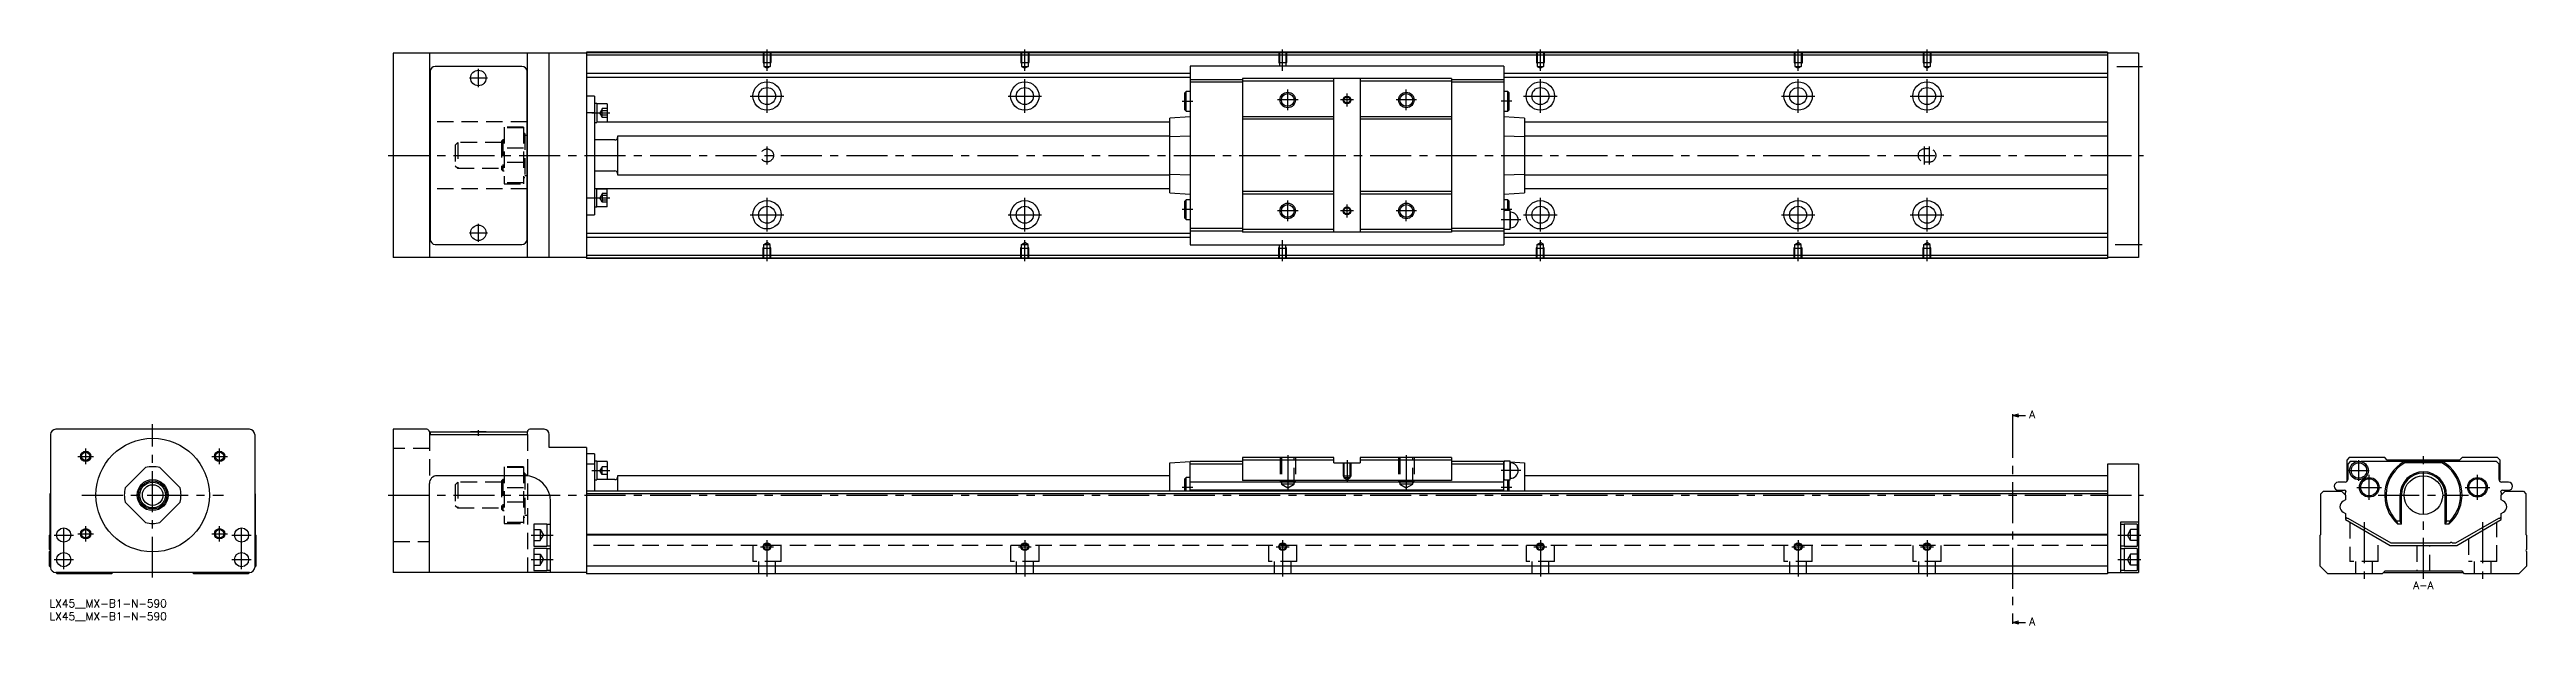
# Model space of a CAD drawing. Extents: x 0 to 961, y -10 to 213.
import ezdxf

# ---------------------------------------------------------------- set-up
doc = ezdxf.new("R2010")
doc.units = 0
doc.header["$LTSCALE"] = 0.5
doc.linetypes.add('CENTER', pattern=[50.8, 31.75, -6.35, 6.35, -6.35])
doc.linetypes.add('DASHED', pattern=[19.05, 12.7, -6.35])
for name, color, linetype in [('MSM_CENTER', 1, 'CENTER'), ('MSM_CONTINUOUS', 7, 'CONTINUOUS'), ('MSM_DASHED', 4, 'DASHED'), ('MSM_NARROW', 5, 'CONTINUOUS'), ('MSM_PART_NUMBER', 7, 'CONTINUOUS')]:
    doc.layers.add(name, color=color, linetype=linetype)
doc.styles.get("Standard").update_dxf_attribs({"font": 'txt.shx', "height": 3, "bigfont": 'bigfont.shx'})

# ---------------------------------------------------------------- blocks, each defined once
blk = doc.blocks.new('*U3')
at = {"layer": 'MSM_PART_NUMBER'}
blk.add_text('LX45__MX-B1-N-590', height=3, dxfattribs=at).set_placement((0, -3))
blk = doc.blocks.new('*U4')
at = {"layer": 'MSM_PART_NUMBER'}
blk.add_text('LX45__MX-B1-N-590', height=3, dxfattribs=at).set_placement((0, -8))

msp = doc.modelspace()

# ---------------------------------------------------------------- linework, layer by layer
at = {"layer": 'MSM_CENTER'}
for p, q in [((278.36, 204.91), (278.36, 213.12)), ((378.36, 204.91), (378.36, 213.12)), ((478.36, 204.91), (478.36, 213.12)), ((578.36, 204.91), (578.36, 213.12)), ((678.36, 204.91), (678.36, 213.12)), ((728.36, 204.91), (728.36, 213.12)), ((162.86, 202.12), (169.86, 202.12)), ((166.36, 198.62), (166.36, 205.62)), ((802.03, 206.62), (811.98, 206.62)), ((271.86, 195.12), (284.85, 195.12)), ((278.36, 188.62), (278.36, 201.62)), ((371.86, 195.12), (384.86, 195.12)), ((378.36, 188.62), (378.36, 201.62)), ((439.46, 193.12), (443.56, 193.12)), ((484.36, 193.62), (476.36, 193.62)), ((480.36, 189.62), (480.36, 197.62)), ((505.86, 193.62), (500.86, 193.62)), ((503.36, 191.12), (503.36, 196.12)), ((530.36, 193.62), (522.36, 193.62)), ((526.36, 189.62), (526.36, 197.62)), ((567.26, 193.12), (563.16, 193.12)), ((571.86, 195.12), (584.86, 195.12)), ((578.36, 188.62), (578.36, 201.62)), ((671.86, 195.12), (684.86, 195.12)), ((678.36, 188.62), (678.36, 201.62)), ((721.86, 195.12), (734.86, 195.12)), ((728.36, 188.62), (728.36, 201.62)), ((210.36, 188.58), (217.36, 188.58)), ((278.36, 168.62), (278.36, 175.62)), ((727.36, 168.62), (727.36, 175.62)), ((729.36, 168.62), (729.36, 175.62)), ((131.36, 172.12), (812.36, 172.12)), ((210.36, 155.67), (217.36, 155.67)), ((278.36, 142.62), (278.36, 155.62)), ((378.36, 142.62), (378.36, 155.62)), ((480.36, 146.62), (480.36, 154.62)), ((526.36, 146.62), (526.36, 154.62)), ((578.36, 142.62), (578.36, 155.62)), ((678.36, 142.62), (678.36, 155.62)), ((728.36, 142.62), (728.36, 155.62)), ((166.36, 138.62), (166.36, 145.62)), ((271.86, 149.12), (284.86, 149.12)), ((371.86, 149.12), (384.86, 149.12)), ((443.56, 151.12), (439.46, 151.12)), ((484.36, 150.62), (476.36, 150.62)), ((505.86, 150.62), (500.86, 150.62)), ((503.36, 148.12), (503.36, 153.12)), ((530.36, 150.62), (522.36, 150.62)), ((567.26, 151.12), (563.16, 151.12)), ((570.76, 147.12), (563.16, 147.12)), ((571.86, 149.12), (584.86, 149.12)), ((671.86, 149.12), (684.86, 149.12)), ((721.86, 149.12), (734.86, 149.12)), ((162.86, 142.12), (169.86, 142.12)), ((278.36, 131.12), (278.36, 139.33)), ((378.36, 131.12), (378.36, 139.33)), ((478.36, 131.12), (478.36, 139.33)), ((578.36, 131.12), (578.36, 139.33)), ((678.36, 131.12), (678.36, 139.33)), ((728.36, 131.12), (728.36, 139.33)), ((801.36, 137.62), (811.86, 137.62)), ((40, 8.5), (40, 68)), ((761.52, 70.87), (761.52, -8.37)), ((14.02, 52.5), (14.02, 58.5)), ((65.98, 52.5), (65.98, 58.5)), ((166.36, 63.5), (166.36, 65.6)), ((11.02, 55.5), (17.02, 55.5)), ((62.98, 55.5), (68.98, 55.5)), ((210.36, 50), (217.36, 50)), ((480.36, 56), (480.36, 42.3)), ((503.36, 54), (503.36, 45.5)), ((526.36, 56), (526.36, 42.3)), ((570.76, 50), (563.16, 50)), ((891.91, 50), (899.91, 50)), ((895.91, 46), (895.91, 54)), ((899.91, 38.7), (899.91, 48.3)), ((920.91, 8), (920.91, 56)), ((941.91, 38.7), (941.91, 48.3)), ((12.5, 40.5), (67.5, 40.5)), ((131.36, 40.5), (812.36, 40.5)), ((443.56, 43.5), (439.46, 43.5)), ((567.26, 43.5), (563.16, 43.5)), ((895.11, 43.5), (904.71, 43.5)), ((903.41, 40.5), (938.41, 40.5)), ((937.11, 43.5), (946.71, 43.5)), ((897.91, 29.97), (897.91, 8)), ((943.91, 29.97), (943.91, 8)), ((1.75, 25), (9.25, 25)), ((5.5, 11.75), (5.5, 28.75)), ((11.02, 25.5), (17.02, 25.5)), ((14.02, 22.5), (14.02, 28.5)), ((62.98, 25.5), (68.98, 25.5)), ((65.98, 22.5), (65.98, 28.5)), ((70.75, 25), (78.25, 25)), ((74.5, 11.75), (74.5, 28.75)), ((186.86, 25), (195.36, 25)), ((275.86, 20.5), (280.86, 20.5)), ((278.36, 9), (278.36, 23)), ((375.86, 20.5), (380.86, 20.5)), ((378.36, 23), (378.36, 9)), ((475.86, 20.5), (480.86, 20.5)), ((478.36, 23), (478.36, 9)), ((575.86, 20.5), (580.86, 20.5)), ((578.36, 23), (578.36, 9)), ((675.86, 20.5), (680.86, 20.5)), ((678.36, 23), (678.36, 9)), ((725.86, 20.5), (730.86, 20.5)), ((728.36, 23), (728.36, 9)), ((802.36, 25), (811.36, 25)), ((1.75, 15.5), (9.25, 15.5)), ((70.75, 15.5), (78.25, 15.5)), ((186.86, 15.5), (195.36, 15.5)), ((802.36, 15.5), (811.36, 15.5))]:
    msp.add_line(p, q, dxfattribs=at)
at = {"layer": 'MSM_CONTINUOUS'}
for p, q in [((133.36, 211.72), (133.36, 132.52)), ((208.36, 211.72), (133.36, 211.72)), ((147.36, 211.72), (147.36, 132.52)), ((185.36, 132.52), (185.36, 211.72)), ((193.86, 132.52), (193.86, 211.72)), ((798.36, 212.12), (208.36, 212.12)), ((208.36, 212.12), (208.36, 132.12)), ((798.36, 211.92), (208.36, 211.92)), ((798.36, 212.12), (798.36, 132.12)), ((810.36, 211.72), (798.36, 211.72)), ((810.36, 211.72), (810.36, 132.52)), ((147.66, 202.22), (147.36, 202.22)), ((147.66, 204.62), (147.66, 139.62)), ((183.26, 206.62), (149.66, 206.62)), ((185.26, 139.62), (185.26, 204.62)), ((185.36, 202.22), (185.26, 202.22)), ((798.36, 210.92), (208.36, 210.92)), ((442.56, 203.87), (208.36, 203.87)), ((442.56, 202.37), (208.36, 202.37)), ((442.56, 206.72), (442.56, 137.52)), ((564.16, 206.72), (442.56, 206.72)), ((543.86, 201.87), (462.86, 201.87)), ((462.86, 201.87), (462.86, 142.37)), ((498.26, 142.37), (498.26, 201.87)), ((508.46, 201.87), (508.46, 142.37)), ((543.86, 201.87), (543.86, 142.37)), ((564.16, 206.72), (564.16, 137.52)), ((798.36, 203.87), (564.16, 203.87)), ((798.36, 202.37), (564.16, 202.37)), ((147.66, 197.72), (147.36, 197.72)), ((185.36, 197.72), (185.26, 197.72)), ((211.36, 195.12), (208.36, 195.12)), ((211.36, 195.12), (211.36, 149.12)), ((212.36, 192.23), (211.36, 192.23)), ((212.36, 192.23), (212.36, 184.93)), ((440.96, 196.92), (440.46, 196.42)), ((440.46, 189.82), (440.46, 196.42)), ((440.96, 189.32), (440.96, 196.92)), ((442.56, 196.92), (440.96, 196.92)), ((462.86, 201.47), (442.56, 201.47)), ((462.86, 200.47), (442.56, 200.47)), ((498.26, 200.87), (462.86, 200.87)), ((543.86, 200.87), (508.46, 200.87)), ((564.16, 201.47), (543.86, 201.47)), ((564.16, 200.47), (543.86, 200.47)), ((565.76, 196.92), (564.16, 196.92)), ((566.26, 196.42), (565.76, 196.92)), ((565.76, 189.32), (565.76, 196.92)), ((566.26, 189.82), (566.26, 196.42)), ((147.66, 185.12), (147.36, 185.12)), ((185.36, 185.12), (185.26, 185.12)), ((211.36, 188.65), (208.36, 188.65)), ((211.36, 184.93), (212.36, 184.93)), ((216.36, 192.08), (212.36, 192.08)), ((212.36, 185.08), (216.36, 185.08)), ((434.56, 185.05), (212.36, 185.05)), ((216.36, 192.08), (216.36, 185.08)), ((442.56, 187.12), (434.56, 186.57)), ((434.56, 157.68), (434.56, 186.57)), ((440.46, 189.82), (440.96, 189.32)), ((440.96, 189.32), (442.56, 189.32)), ((498.26, 187.12), (462.86, 187.12)), ((498.26, 186.12), (462.86, 186.12)), ((543.86, 187.12), (508.46, 187.12)), ((543.86, 186.12), (508.46, 186.12)), ((564.16, 189.32), (565.76, 189.32)), ((572.16, 186.57), (564.16, 187.12)), ((565.76, 189.32), (566.26, 189.82)), ((572.16, 186.57), (572.16, 157.68)), ((798.36, 185.05), (572.16, 185.05)), ((185.36, 179.87), (185.26, 179.87)), ((219.36, 178.12), (211.36, 178.12)), ((220.36, 179.62), (220.36, 164.62)), ((434.56, 179.62), (220.36, 179.62)), ((442.56, 179.61), (434.56, 179.36)), ((572.16, 179.36), (564.16, 179.61)), ((798.36, 179.62), (572.16, 179.62)), ((185.26, 164.37), (185.36, 164.37)), ((211.36, 166.12), (219.36, 166.12)), ((220.36, 164.62), (434.56, 164.62)), ((434.56, 164.89), (442.56, 164.64)), ((564.16, 164.64), (572.16, 164.89)), ((572.16, 164.62), (798.36, 164.62)), ((147.66, 159.12), (147.36, 159.12)), ((185.36, 159.12), (185.26, 159.12)), ((211.36, 155.6), (208.36, 155.6)), ((211.36, 159.32), (212.36, 159.32)), ((212.36, 152.02), (212.36, 159.32)), ((434.56, 159.2), (212.36, 159.2)), ((212.36, 159.17), (216.36, 159.17)), ((216.36, 152.17), (216.36, 159.17)), ((434.56, 157.68), (442.56, 157.12)), ((440.96, 154.92), (440.46, 154.42)), ((440.46, 147.82), (440.46, 154.42)), ((440.96, 147.32), (440.96, 154.92)), ((442.56, 154.92), (440.96, 154.92)), ((498.26, 158.12), (462.86, 158.12)), ((498.26, 157.12), (462.86, 157.12)), ((543.86, 158.12), (508.46, 158.12)), ((543.86, 157.12), (508.46, 157.12)), ((564.16, 157.12), (572.16, 157.68)), ((565.76, 154.92), (564.16, 154.92)), ((566.26, 154.42), (565.76, 154.92)), ((565.76, 150.72), (565.76, 154.92)), ((566.26, 150.72), (566.26, 154.42)), ((798.36, 159.2), (572.16, 159.2)), ((147.66, 146.52), (147.36, 146.52)), ((185.36, 146.52), (185.26, 146.52)), ((208.36, 149.12), (211.36, 149.12)), ((212.36, 152.02), (211.36, 152.02)), ((216.36, 152.17), (212.36, 152.17)), ((440.46, 147.82), (440.96, 147.32)), ((440.96, 147.32), (442.56, 147.32)), ((564.32, 150.72), (564.16, 150.12)), ((564.32, 143.52), (564.32, 150.72)), ((566.6, 150.72), (564.32, 150.72)), ((566.6, 143.52), (566.6, 150.72)), ((566.76, 150.12), (566.6, 150.72)), ((566.76, 144.12), (566.76, 150.12)), ((147.36, 142.02), (147.66, 142.02)), ((149.66, 137.62), (183.26, 137.62)), ((185.26, 142.02), (185.36, 142.02)), ((442.56, 141.87), (208.36, 141.87)), ((442.56, 140.37), (208.36, 140.37)), ((462.86, 143.77), (442.56, 143.77)), ((462.86, 142.77), (442.56, 142.77)), ((442.56, 137.52), (564.16, 137.52)), ((498.26, 143.37), (462.86, 143.37)), ((543.86, 142.37), (462.86, 142.37)), ((543.86, 143.37), (508.46, 143.37)), ((564.16, 143.77), (543.86, 143.77)), ((564.16, 142.77), (543.86, 142.77)), ((564.16, 144.12), (564.32, 143.52)), ((798.36, 141.87), (564.16, 141.87)), ((798.36, 140.37), (564.16, 140.37)), ((564.32, 143.52), (566.6, 143.52)), ((566.6, 143.52), (566.76, 144.12)), ((208.36, 132.52), (133.36, 132.52)), ((798.36, 133.32), (208.36, 133.32)), ((798.36, 132.32), (208.36, 132.32)), ((798.36, 132.12), (208.36, 132.12)), ((810.36, 132.52), (798.36, 132.52)), ((761.52, 71.37), (764.02, 72.04)), ((761.52, 71.87), (761.52, 70.87)), ((761.52, 71.37), (766.52, 71.37)), ((764.02, 70.7), (761.52, 71.37)), ((0.4, 64), (0.4, 12.5)), ((77.6, 66), (2.4, 66)), ((79.6, 64), (79.6, 12.5)), ((146.36, 66), (133.36, 66)), ((133.36, 66), (133.36, 10.5)), ((147.36, 65), (147.36, 64)), ((147.36, 64), (185.36, 64)), ((147.66, 65), (147.66, 64)), ((147.66, 65), (185.26, 65)), ((163.36, 65.1), (169.36, 65.1)), ((163.36, 65.1), (163.36, 65)), ((169.36, 65), (169.36, 65.1)), ((185.26, 65), (185.26, 64)), ((185.36, 64), (185.36, 65)), ((191.86, 66), (186.36, 66)), ((193.86, 59), (193.86, 64)), ((208.36, 59), (193.86, 59)), ((208.36, 59), (208.36, 10)), ((29.36, 43.3), (37.2, 51.14)), ((42.8, 51.14), (50.64, 43.3)), ((211.36, 56.5), (208.36, 56.5)), ((211.36, 52.5), (208.36, 52.5)), ((211.36, 56.5), (211.36, 42)), ((212.36, 53.65), (211.36, 53.65)), ((212.36, 53.65), (212.36, 46.35)), ((216.36, 53.5), (212.36, 53.5)), ((216.36, 53.5), (216.36, 46.5)), ((434.56, 53), (442.56, 53.5)), ((434.56, 42), (434.56, 53)), ((462.86, 53.5), (442.56, 53.5)), ((442.56, 42), (442.56, 53.5)), ((462.86, 52.5), (442.56, 52.5)), ((498.26, 55), (462.86, 55)), ((462.86, 55), (462.86, 46.15)), ((498.26, 54), (462.86, 54)), ((498.26, 53), (498.26, 55)), ((498.26, 53), (508.46, 53)), ((508.46, 55), (508.46, 53)), ((543.86, 55), (508.46, 55)), ((543.86, 54), (508.46, 54)), ((543.86, 55), (543.86, 46.15)), ((564.16, 53.5), (543.86, 53.5)), ((564.16, 52.5), (543.86, 52.5)), ((564.32, 53.6), (564.16, 53)), ((564.16, 53.5), (564.29, 53.49)), ((564.16, 42), (564.16, 53.5)), ((564.32, 46.4), (564.32, 53.6)), ((566.6, 53.6), (564.32, 53.6)), ((566.76, 53), (566.6, 53.6)), ((566.6, 46.4), (566.6, 53.6)), ((566.67, 53.34), (572.16, 53)), ((566.76, 47), (566.76, 53)), ((572.16, 53), (572.16, 42)), ((810.36, 52.5), (798.36, 52.5)), ((798.36, 52.5), (798.36, 10)), ((810.36, 52.5), (810.36, 10.5)), ((892.16, 55), (891.16, 54)), ((891.16, 54), (891.16, 46.62)), ((892.56, 53.5), (891.56, 52.5)), ((891.56, 52.5), (891.56, 46.5)), ((905.91, 55), (892.16, 55)), ((895.07, 53.5), (892.56, 53.5)), ((949.26, 53.5), (896.75, 53.5)), ((906.91, 54), (905.91, 55)), ((934.91, 54), (906.91, 54)), ((913.43, 53.5), (913.68, 53)), ((928.14, 53), (913.68, 53)), ((928.14, 53), (928.39, 53.5)), ((935.91, 55), (934.91, 54)), ((949.66, 55), (935.91, 55)), ((950.26, 52.5), (949.26, 53.5)), ((950.66, 54), (949.66, 55)), ((950.26, 46.5), (950.26, 52.5)), ((950.66, 46.62), (950.66, 54)), ((0.2, 41), (0.4, 41.2)), ((0.2, 25.2), (0.2, 41)), ((79.6, 41.2), (79.8, 41)), ((79.8, 41), (79.8, 25.2)), ((147.36, 10.5), (147.36, 45)), ((184.36, 48), (150.36, 48)), ((798.36, 42), (208.36, 42)), ((798.36, 41), (208.36, 41)), ((211.36, 46.35), (212.36, 46.35)), ((219.36, 46.5), (212.36, 46.5)), ((220.36, 48), (220.36, 42)), ((434.56, 48), (220.36, 48)), ((440.96, 47.3), (440.46, 46.8)), ((440.46, 42), (440.46, 46.8)), ((440.96, 42), (440.96, 47.3)), ((442.56, 47.3), (440.96, 47.3)), ((564.16, 45.5), (442.56, 45.5)), ((564.16, 42.4), (442.56, 42.4)), ((543.86, 46.15), (462.86, 46.15)), ((564.16, 47), (564.32, 46.4)), ((564.32, 46.4), (566.6, 46.4)), ((565.76, 42), (565.76, 46.4)), ((566.26, 42), (566.26, 46.4)), ((566.6, 46.4), (566.76, 47)), ((798.36, 48), (572.16, 48)), ((881.11, 41), (882.11, 42)), ((881.11, 25.2), (881.11, 41)), ((882.11, 42), (889.16, 42)), ((890.56, 45.5), (887.86, 45.5)), ((887.86, 42.4), (890.16, 42.4)), ((889.16, 42), (890.66, 40.5)), ((890.66, 38.61), (889.76, 38.1)), ((890.61, 41.2), (890.61, 40.55)), ((890.66, 40.5), (890.66, 38.61)), ((911.91, 30.44), (911.91, 40.5)), ((912.41, 29.22), (912.41, 40.5)), ((929.41, 29.22), (929.41, 40.5)), ((929.91, 30.44), (929.91, 40.5)), ((951.16, 40.5), (952.66, 42)), ((951.16, 38.61), (951.16, 40.5)), ((952.05, 38.1), (951.16, 38.61)), ((951.21, 40.55), (951.21, 41.2)), ((953.96, 45.5), (951.26, 45.5)), ((951.66, 42.4), (953.96, 42.4)), ((952.66, 42), (959.71, 42)), ((959.71, 42), (960.71, 41)), ((960.71, 41), (960.71, 25.2)), ((37.2, 29.86), (29.36, 37.7)), ((50.64, 37.7), (42.8, 29.86)), ((192.86, 29.25), (187.86, 29.25)), ((187.86, 29.25), (187.86, 20.75)), ((192.86, 29.25), (192.86, 20.75)), ((194.36, 29.15), (192.86, 29.15)), ((194.36, 10.5), (194.36, 38)), ((810.36, 30), (803.36, 30)), ((803.36, 30), (803.36, 10.5)), ((804.86, 29.15), (803.36, 29.15)), ((809.86, 29.25), (804.86, 29.25)), ((804.86, 29.25), (804.86, 20.75)), ((809.86, 29.25), (809.86, 20.75)), ((889.76, 33.9), (890.66, 33.39)), ((890.66, 33.39), (890.66, 31)), ((890.66, 31), (907.98, 21)), ((891.41, 31.61), (891.61, 31.61)), ((891.61, 31.61), (908.25, 22)), ((911.91, 30.44), (910.55, 30.44)), ((912.41, 29.22), (911.02, 29.22)), ((912.41, 29.22), (911.91, 30.44)), ((929.91, 30.44), (929.41, 29.22)), ((930.8, 29.22), (929.41, 29.22)), ((931.27, 30.44), (929.91, 30.44)), ((933.57, 22), (950.21, 31.61)), ((933.84, 21), (951.16, 31)), ((950.21, 31.61), (950.41, 31.61)), ((951.16, 33.39), (952.05, 33.9)), ((951.16, 31), (951.16, 33.39)), ((0, 25), (0.2, 25.2)), ((0, 19.4), (0, 25)), ((79.8, 25.2), (80, 25)), ((80, 25), (80, 13)), ((187.86, 20.75), (192.86, 20.75)), ((192.86, 19.75), (187.86, 19.75)), ((187.86, 19.75), (187.86, 11.25)), ((192.86, 20.85), (194.36, 20.85)), ((192.86, 19.75), (192.86, 11.25)), ((194.36, 19.65), (192.86, 19.65)), ((798.36, 25.2), (208.36, 25.2)), ((798.36, 25), (208.36, 25)), ((803.36, 20.85), (804.86, 20.85)), ((804.86, 19.65), (803.36, 19.65)), ((804.86, 20.75), (809.86, 20.75)), ((809.86, 19.75), (804.86, 19.75)), ((804.86, 19.75), (804.86, 11.25)), ((809.86, 19.75), (809.86, 11.25)), ((880.91, 25), (881.11, 25.2)), ((880.91, 13), (880.91, 25)), ((907.98, 21), (933.84, 21)), ((908.25, 22), (931.26, 22)), ((932.06, 22), (933.57, 22)), ((960.71, 25.2), (960.91, 25)), ((960.91, 25), (960.91, 19.4)), ((0, 13), (0, 18.6)), ((0.4, 12.6), (0, 13)), ((77.6, 10.5), (2.4, 10.5)), ((3, 10), (2.5, 10.5)), ((24, 10), (3, 10)), ((24.5, 10.5), (24, 10)), ((56, 10), (55.5, 10.5)), ((77, 10), (56, 10)), ((77.5, 10.5), (77, 10)), ((80, 13), (79.6, 12.6)), ((208.36, 10.5), (133.36, 10.5)), ((187.86, 11.25), (192.86, 11.25)), ((192.86, 11.35), (194.36, 11.35)), ((798.36, 13), (208.36, 13)), ((798.36, 10), (208.36, 10)), ((798.36, 10.5), (810.36, 10.5)), ((803.36, 11.35), (804.86, 11.35)), ((804.86, 11.25), (809.86, 11.25)), ((883.91, 10), (880.91, 13)), ((904.91, 10), (883.91, 10)), ((905.91, 11), (904.91, 10)), ((905.41, 10.5), (936.41, 10.5)), ((935.91, 11), (905.91, 11)), ((936.91, 10), (935.91, 11)), ((957.91, 10), (936.91, 10)), ((960.91, 13), (957.91, 10)), ((960.91, 18.6), (960.91, 13)), ((761.52, -8.87), (764.02, -8.2)), ((761.52, -8.37), (761.52, -9.37)), ((761.52, -8.87), (766.52, -8.87)), ((764.02, -9.54), (761.52, -8.87))]:
    msp.add_line(p, q, dxfattribs=at)
for centre, radius in [((166.36, 202.12), 3), ((278.36, 195.12), 5.5), ((278.36, 195.12), 3.3), ((378.36, 195.12), 5.5), ((378.36, 195.12), 3.3), ((480.36, 193.62), 2.46), ((503.36, 193.62), 1.23), ((526.36, 193.62), 2.46), ((578.36, 195.12), 5.5), ((578.36, 195.12), 3.3), ((678.36, 195.12), 5.5), ((678.36, 195.12), 3.3), ((728.36, 195.12), 5.5), ((728.36, 195.12), 3.3), ((278.36, 149.12), 5.5), ((378.36, 149.12), 5.5), ((578.36, 149.12), 5.5), ((678.36, 149.12), 5.5), ((728.36, 149.12), 5.5), ((166.36, 142.12), 3), ((278.36, 149.12), 3.3), ((378.36, 149.12), 3.3), ((480.36, 150.62), 2.46), ((503.36, 150.62), 1.23), ((526.36, 150.62), 2.46), ((578.36, 149.12), 3.3), ((678.36, 149.12), 3.3), ((728.36, 149.12), 3.3), ((40, 40.5), 22), ((14.02, 55.5), 1.62), ((65.98, 55.5), 1.62), ((895.91, 50), 3.6), ((895.91, 50), 3), ((40, 40.5), 6), ((40, 40.5), 5.5), ((40, 40.5), 5), ((40, 40.5), 4), ((899.91, 43.5), 3.8), ((899.91, 43.5), 3.3), ((920.91, 40.5), 7.5), ((941.91, 43.5), 3.8), ((941.91, 43.5), 3.3), ((5.5, 25), 2.75), ((14.02, 25.5), 1.62), ((65.98, 25.5), 1.62), ((74.5, 25), 2.75), ((278.36, 20.5), 1.23), ((378.36, 20.5), 1.23), ((478.36, 20.5), 1.23), ((578.36, 20.5), 1.23), ((678.36, 20.5), 1.23), ((728.36, 20.5), 1.23), ((5.5, 15.5), 2.75), ((74.5, 15.5), 2.75)]:
    msp.add_circle(centre, radius, dxfattribs=at)
for centre, radius, start, end in [((149.66, 204.62), 2, 90, 180), ((183.26, 204.62), 2, 0, 90), ((219.36, 179.12), 1, 270, 0), ((219.36, 165.12), 1, 0, 90), ((566.76, 147.12), 3, 270, 90), ((149.66, 139.62), 2, 180, 270), ((183.26, 139.62), 2, 270, 0), ((2.4, 64), 2, 90, 180), ((77.6, 64), 2, 0, 90), ((146.36, 65), 1, 360, 90), ((186.36, 65), 1, 90, 180), ((191.86, 64), 2, 360, 90), ((40, 40.5), 11, 75.27264, 104.72736), ((566.76, 50), 3, 270, 90), ((920.91, 40.5), 15, 119.92643, 228.76392), ((920.91, 40.5), 14.44, 120.05097, 224.15139), ((920.91, 40.5), 9, 0, 180), ((920.91, 40.5), 8.5, 0, 180), ((920.91, 40.5), 14.44, 315.84861, 59.94903), ((920.91, 40.5), 15, 311.23608, 60.07357), ((40, 40.5), 11, 165.27264, 194.72736), ((40, 40.5), 11, 345.27264, 14.72736), ((150.36, 45), 3, 90, 180), ((184.36, 38), 10, 0, 90), ((219.36, 47.5), 1, 270, 0), ((887.86, 43.95), 1.55, 90, 270), ((890.16, 41.4), 1, 30.09191, 90), ((890.56, 46.5), 1, 270, 0), ((891.41, 41.2), 0.8, 118.74892, 180), ((891.66, 46.62), 0.5, 180, 251.07258), ((951.26, 46.5), 1, 180, 270), ((950.16, 46.62), 0.5, 289.00551, 0), ((951.66, 41.4), 1, 90, 149.90809), ((950.41, 41.2), 0.8, 0, 61.25108), ((953.96, 43.95), 1.55, 270, 90), ((40, 40.5), 11, 255.27264, 284.72736), ((891.06, 35.85), 2.6, 120.00003, 176.58933), ((891.06, 36.15), 2.6, 183.41067, 239.99996), ((891.41, 32.41), 0.8, 200.37237, 270), ((950.41, 45.2), 42.5, 200.31634, 202.08228), ((891.43, 45.19), 42.48, 337.91729, 339.6841), ((950.41, 32.41), 0.8, 270, 339.63587), ((950.75, 35.85), 2.6, 3.41067, 59.99996), ((950.75, 36.15), 2.6, 300.00004, 356.58933), ((-0.3, 19), 0.5, 306.8699, 53.1301), ((931.66, 21.7), 0.5, 36.8699, 143.1301), ((961.21, 19), 0.5, 126.8699, 233.1301), ((2.4, 12.5), 2, 180, 270), ((77.6, 12.5), 2, 270, 0)]:
    msp.add_arc(centre, radius, start, end, dxfattribs=at)
at = {"layer": 'MSM_DASHED'}
for p, q in [((276.86, 212.12), (276.86, 208.12)), ((277.13, 212.12), (277.13, 206.62)), ((279.59, 212.12), (279.59, 206.62)), ((279.86, 212.12), (279.86, 208.12)), ((376.86, 212.12), (376.86, 208.12)), ((377.13, 212.12), (377.13, 206.62)), ((379.59, 212.12), (379.59, 206.62)), ((379.86, 212.12), (379.86, 208.12)), ((476.86, 212.12), (476.86, 208.12)), ((477.13, 212.12), (477.13, 206.72)), ((479.59, 212.12), (479.59, 206.72)), ((479.86, 212.12), (479.86, 208.12)), ((576.86, 212.12), (576.86, 208.12)), ((577.13, 212.12), (577.13, 206.62)), ((579.59, 212.12), (579.59, 206.62)), ((579.86, 212.12), (579.86, 208.12)), ((676.86, 212.12), (676.86, 208.12)), ((677.13, 212.12), (677.13, 206.62)), ((679.59, 212.12), (679.59, 206.62)), ((679.86, 212.12), (679.86, 208.12)), ((726.86, 212.12), (726.86, 208.12)), ((727.13, 212.12), (727.13, 206.62)), ((729.59, 212.12), (729.59, 206.62)), ((729.86, 212.12), (729.86, 208.12)), ((276.86, 208.12), (277.13, 207.66)), ((276.86, 208.12), (279.86, 208.12)), ((277.13, 206.62), (278.36, 205.91)), ((277.13, 206.62), (279.59, 206.62)), ((279.59, 206.62), (278.36, 205.91)), ((279.86, 208.12), (279.59, 207.66)), ((376.86, 208.12), (379.86, 208.12)), ((376.86, 208.12), (377.13, 207.66)), ((377.13, 206.62), (379.59, 206.62)), ((377.13, 206.62), (378.36, 205.91)), ((379.59, 206.62), (378.36, 205.91)), ((379.86, 208.12), (379.59, 207.66)), ((476.86, 208.12), (479.86, 208.12)), ((476.86, 208.12), (477.13, 207.66)), ((479.86, 208.12), (479.59, 207.66)), ((576.86, 208.12), (579.86, 208.12)), ((576.86, 208.12), (577.13, 207.66)), ((577.13, 206.62), (579.59, 206.62)), ((577.13, 206.62), (578.36, 205.91)), ((579.59, 206.62), (578.36, 205.91)), ((579.86, 208.12), (579.59, 207.66)), ((676.86, 208.12), (679.86, 208.12)), ((676.86, 208.12), (677.13, 207.66)), ((677.13, 206.62), (679.59, 206.62)), ((677.13, 206.62), (678.36, 205.91)), ((679.59, 206.62), (678.36, 205.91)), ((679.86, 208.12), (679.59, 207.66)), ((726.86, 208.12), (729.86, 208.12)), ((726.86, 208.12), (727.13, 207.66)), ((727.13, 206.62), (729.59, 206.62)), ((727.13, 206.62), (728.36, 205.91)), ((729.59, 206.62), (728.36, 205.91)), ((729.86, 208.12), (729.59, 207.66)), ((185.26, 185.12), (147.66, 185.12)), ((176.36, 183.12), (176.36, 161.12)), ((183.86, 183.12), (176.36, 183.12)), ((183.86, 182.76), (176.36, 182.76)), ((183.86, 183.12), (183.86, 161.12)), ((214.36, 190.08), (213.49, 188.58)), ((214.36, 187.08), (213.49, 188.58)), ((214.36, 186.85), (214.36, 190.31)), ((216.36, 190.31), (214.36, 190.31)), ((216.36, 189.45), (214.36, 189.45)), ((216.36, 187.71), (214.36, 187.71)), ((216.36, 186.85), (214.36, 186.85)), ((158.36, 177.12), (157.36, 176.12)), ((157.36, 176.12), (157.36, 168.12)), ((158.36, 177.12), (158.36, 167.12)), ((175.36, 177.12), (158.36, 177.12)), ((175.86, 178.12), (175.36, 177.62)), ((175.36, 177.62), (175.36, 166.62)), ((175.86, 178.12), (175.86, 166.12)), ((176.36, 178.12), (175.86, 178.12)), ((183.86, 174.92), (176.36, 174.92)), ((184.36, 180.62), (183.86, 180.62)), ((184.36, 180.62), (184.36, 163.62)), ((185.26, 179.87), (184.36, 179.87)), ((729.36, 174.62), (727.36, 174.62)), ((157.36, 168.12), (158.36, 167.12)), ((158.36, 167.12), (175.36, 167.12)), ((175.36, 166.62), (175.86, 166.12)), ((175.86, 166.12), (176.36, 166.12)), ((183.86, 169.33), (176.36, 169.33)), ((183.86, 163.62), (184.36, 163.62)), ((184.36, 164.37), (185.26, 164.37)), ((727.36, 169.62), (729.36, 169.62)), ((185.26, 159.12), (147.66, 159.12)), ((183.86, 161.49), (176.36, 161.49)), ((176.36, 161.12), (183.86, 161.12)), ((214.36, 157.17), (213.49, 155.67)), ((214.36, 154.17), (213.49, 155.67)), ((214.36, 157.4), (214.36, 153.94)), ((216.36, 157.4), (214.36, 157.4)), ((216.36, 156.54), (214.36, 156.54)), ((216.36, 154.8), (214.36, 154.8)), ((216.36, 153.94), (214.36, 153.94)), ((276.86, 136.12), (277.13, 136.59)), ((276.86, 132.12), (276.86, 136.12)), ((276.86, 136.12), (279.86, 136.12)), ((277.13, 137.62), (278.36, 138.33)), ((277.13, 132.12), (277.13, 137.62)), ((277.13, 137.62), (279.59, 137.62)), ((279.59, 137.62), (278.36, 138.33)), ((279.59, 132.12), (279.59, 137.62)), ((279.86, 136.12), (279.59, 136.59)), ((279.86, 132.12), (279.86, 136.12)), ((376.86, 136.12), (377.13, 136.59)), ((376.86, 136.12), (379.86, 136.12)), ((376.86, 132.12), (376.86, 136.12)), ((377.13, 137.62), (378.36, 138.33)), ((377.13, 137.62), (379.59, 137.62)), ((377.13, 132.12), (377.13, 137.62)), ((379.59, 137.62), (378.36, 138.33)), ((379.59, 132.12), (379.59, 137.62)), ((379.86, 136.12), (379.59, 136.59)), ((379.86, 132.12), (379.86, 136.12)), ((476.86, 136.12), (477.13, 136.59)), ((476.86, 136.12), (479.86, 136.12)), ((476.86, 132.12), (476.86, 136.12)), ((477.13, 132.12), (477.13, 137.52)), ((479.59, 132.12), (479.59, 137.52)), ((479.86, 136.12), (479.59, 136.59)), ((479.86, 132.12), (479.86, 136.12)), ((576.86, 136.12), (577.13, 136.59)), ((576.86, 136.12), (579.86, 136.12)), ((576.86, 132.12), (576.86, 136.12)), ((577.13, 137.62), (578.36, 138.33)), ((577.13, 137.62), (579.59, 137.62)), ((577.13, 132.12), (577.13, 137.62)), ((579.59, 137.62), (578.36, 138.33)), ((579.59, 132.12), (579.59, 137.62)), ((579.86, 136.12), (579.59, 136.59)), ((579.86, 132.12), (579.86, 136.12)), ((676.86, 136.12), (677.13, 136.59)), ((676.86, 136.12), (679.86, 136.12)), ((676.86, 132.12), (676.86, 136.12)), ((677.13, 137.62), (678.36, 138.33)), ((677.13, 137.62), (679.59, 137.62)), ((677.13, 132.12), (677.13, 137.62)), ((679.59, 137.62), (678.36, 138.33)), ((679.59, 132.12), (679.59, 137.62)), ((679.86, 136.12), (679.59, 136.59)), ((679.86, 132.12), (679.86, 136.12)), ((726.86, 136.12), (727.13, 136.59)), ((726.86, 136.12), (729.86, 136.12)), ((726.86, 132.12), (726.86, 136.12)), ((727.13, 137.62), (728.36, 138.33)), ((727.13, 137.62), (729.59, 137.62)), ((727.13, 132.12), (727.13, 137.62)), ((729.59, 137.62), (728.36, 138.33)), ((729.59, 132.12), (729.59, 137.62)), ((729.86, 136.12), (729.59, 136.59)), ((729.86, 132.12), (729.86, 136.12)), ((147.36, 58.5), (133.36, 58.5)), ((147.36, 64), (147.36, 45)), ((185.36, 64), (185.36, 10.5)), ((183.86, 51.5), (176.36, 51.5)), ((176.36, 51.5), (176.36, 29.5)), ((183.86, 51.14), (176.36, 51.14)), ((183.86, 51.5), (183.86, 29.5)), ((184.36, 49), (183.86, 49)), ((184.36, 49), (184.36, 32)), ((185.36, 48.25), (184.36, 48.25)), ((214.36, 51.5), (213.49, 50)), ((214.36, 48.5), (213.49, 50)), ((214.36, 48.5), (214.36, 51.5)), ((216.36, 51.5), (214.36, 51.5)), ((214.36, 50), (216.36, 50)), ((216.36, 48.5), (214.36, 48.5)), ((477.36, 55), (477.36, 46)), ((477.9, 55), (477.9, 44.72)), ((482.82, 44.72), (482.82, 55)), ((483.36, 55), (483.36, 46)), ((501.86, 53), (501.86, 48)), ((502.13, 53), (502.13, 47.21)), ((504.59, 47.21), (504.59, 53)), ((504.86, 53), (504.86, 48)), ((523.36, 55), (523.36, 46)), ((523.9, 55), (523.9, 44.72)), ((528.82, 44.72), (528.82, 55)), ((529.36, 55), (529.36, 46)), ((158.36, 45.5), (157.36, 44.5)), ((157.36, 44.5), (157.36, 36.5)), ((175.36, 45.5), (158.36, 45.5)), ((158.36, 45.5), (158.36, 35.5)), ((175.86, 46.5), (175.36, 46)), ((175.36, 46), (175.36, 35)), ((176.36, 46.5), (175.86, 46.5)), ((175.86, 46.5), (175.86, 34.5)), ((183.86, 43.3), (176.36, 43.3)), ((477.36, 46), (483.36, 46)), ((477.36, 46), (477.9, 45.06)), ((477.9, 44.72), (480.36, 43.3)), ((482.82, 44.72), (477.9, 44.72)), ((480.36, 43.3), (482.82, 44.72)), ((483.36, 46), (482.82, 45.06)), ((501.86, 48), (504.86, 48)), ((501.86, 48), (502.13, 47.53)), ((502.13, 47.21), (503.36, 46.5)), ((504.59, 47.21), (502.13, 47.21)), ((503.36, 46.5), (504.59, 47.21)), ((504.86, 48), (504.59, 47.53)), ((523.36, 46), (529.36, 46)), ((523.36, 46), (523.9, 45.06)), ((523.9, 44.72), (526.36, 43.3)), ((528.82, 44.72), (523.9, 44.72)), ((526.36, 43.3), (528.82, 44.72)), ((529.36, 46), (528.82, 45.06)), ((157.36, 36.5), (158.36, 35.5)), ((158.36, 35.5), (175.36, 35.5)), ((175.36, 35), (175.86, 34.5)), ((175.86, 34.5), (176.36, 34.5)), ((183.86, 37.7), (176.36, 37.7)), ((183.86, 29.86), (176.36, 29.86)), ((176.36, 29.5), (183.86, 29.5)), ((183.86, 32), (184.36, 32)), ((184.36, 32.75), (185.36, 32.75)), ((892.41, 29.99), (892.41, 14.7)), ((949.41, 14.7), (949.41, 29.99)), ((133.36, 22.5), (147.36, 22.5)), ((187.86, 27.12), (190.36, 27.12)), ((187.86, 25), (190.36, 25)), ((187.86, 22.88), (190.36, 22.88)), ((190.36, 27.12), (190.36, 22.88)), ((190.36, 27.12), (191.59, 25)), ((190.36, 22.88), (191.59, 25)), ((798.36, 25.2), (208.36, 25.2)), ((798.36, 25), (208.36, 25)), ((798.36, 21), (208.36, 21)), ((272.86, 21), (272.86, 14.7)), ((283.86, 14.7), (283.86, 21)), ((372.86, 21), (372.86, 14.7)), ((383.86, 14.7), (383.86, 21)), ((472.86, 21), (472.86, 14.7)), ((483.86, 14.7), (483.86, 21)), ((572.86, 21), (572.86, 14.7)), ((583.86, 14.7), (583.86, 21)), ((672.86, 21), (672.86, 14.7)), ((683.86, 14.7), (683.86, 21)), ((722.86, 21), (722.86, 14.7)), ((733.86, 14.7), (733.86, 21)), ((807.36, 27.12), (806.13, 25)), ((807.36, 22.88), (806.13, 25)), ((809.86, 27.12), (807.36, 27.12)), ((807.36, 22.88), (807.36, 27.12)), ((807.36, 25), (809.86, 25)), ((809.86, 22.88), (807.36, 22.88)), ((903.41, 14.7), (903.41, 23.64)), ((918.41, 21), (918.41, 11)), ((923.41, 11), (923.41, 21)), ((938.41, 23.64), (938.41, 14.7)), ((187.86, 17.62), (190.36, 17.62)), ((187.86, 15.5), (190.36, 15.5)), ((187.86, 13.38), (190.36, 13.38)), ((190.36, 17.62), (191.59, 15.5)), ((190.36, 17.62), (190.36, 13.38)), ((190.36, 13.38), (191.59, 15.5)), ((283.86, 14.7), (272.86, 14.7)), ((275.06, 14.7), (275.06, 10)), ((281.66, 10), (281.66, 14.7)), ((383.86, 14.7), (372.86, 14.7)), ((375.06, 14.7), (375.06, 10)), ((381.66, 10), (381.66, 14.7)), ((483.86, 14.7), (472.86, 14.7)), ((475.06, 14.7), (475.06, 10)), ((481.66, 10), (481.66, 14.7)), ((583.86, 14.7), (572.86, 14.7)), ((575.06, 14.7), (575.06, 10)), ((581.66, 10), (581.66, 14.7)), ((683.86, 14.7), (672.86, 14.7)), ((675.06, 14.7), (675.06, 10)), ((681.66, 10), (681.66, 14.7)), ((733.86, 14.7), (722.86, 14.7)), ((725.06, 14.7), (725.06, 10)), ((731.66, 10), (731.66, 14.7)), ((807.36, 17.62), (806.13, 15.5)), ((807.36, 13.38), (806.13, 15.5)), ((807.36, 13.38), (807.36, 17.62)), ((809.86, 17.62), (807.36, 17.62)), ((807.36, 15.5), (809.86, 15.5)), ((809.86, 13.38), (807.36, 13.38)), ((903.41, 14.7), (892.41, 14.7)), ((894.61, 14.7), (894.61, 10)), ((901.21, 10), (901.21, 14.7)), ((949.41, 14.7), (938.41, 14.7)), ((940.61, 14.7), (940.61, 10)), ((947.21, 10), (947.21, 14.7))]:
    msp.add_line(p, q, dxfattribs=at)
msp.add_circle((278.36, 172.12), 2.5, dxfattribs=at)
for centre, start, end in [((727.36, 172.12), 90, 270), ((729.36, 172.12), 270, 90)]:
    msp.add_arc(centre, 2.5, start, end, dxfattribs=at)
at = {"layer": 'MSM_NARROW'}
for centre, radius in [((480.36, 193.62), 3), ((503.36, 193.62), 1.5), ((526.36, 193.62), 3), ((480.36, 150.62), 3), ((503.36, 150.62), 1.5), ((526.36, 150.62), 3), ((14.02, 55.5), 2), ((65.98, 55.5), 2), ((14.02, 25.5), 2), ((65.98, 25.5), 2), ((278.36, 20.5), 1.5), ((378.36, 20.5), 1.5), ((478.36, 20.5), 1.5), ((578.36, 20.5), 1.5), ((678.36, 20.5), 1.5), ((728.36, 20.5), 1.5)]:
    msp.add_circle(centre, radius, dxfattribs=at)

# ---------------------------------------------------------------- block references
at = {"layer": 'MSM_CONTINUOUS'}
for name in ['*U3', '*U4']:
    msp.add_blockref(name, (0, 0), dxfattribs=at)

# ---------------------------------------------------------------- texts
at = {"layer": 'MSM_PART_NUMBER'}
for s, p in [('A', (767.94, 70.24)), ('A-A', (916.91, 4.04)), ('A', (767.94, -10))]:
    msp.add_text(s, height=3, dxfattribs=at).set_placement(p)

doc.saveas('drawing.dxf')
